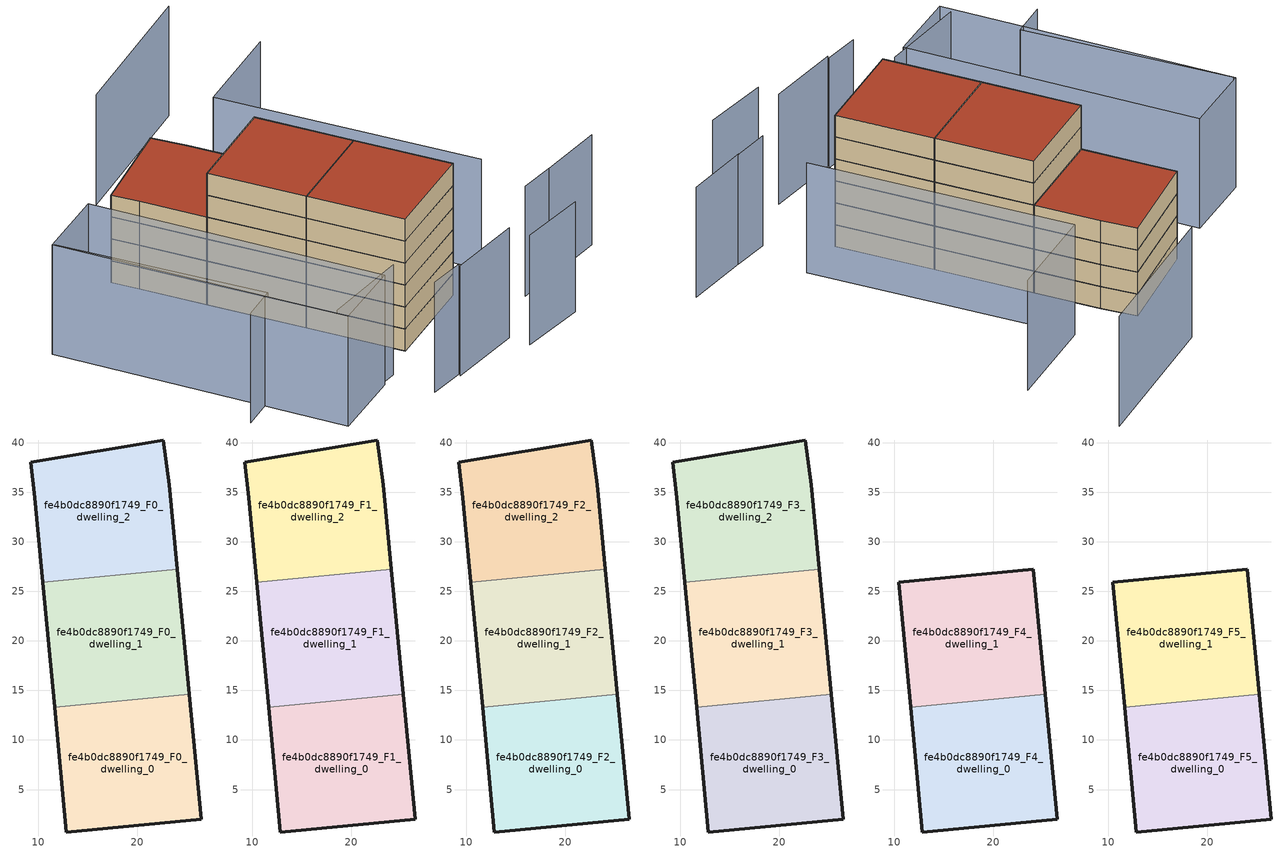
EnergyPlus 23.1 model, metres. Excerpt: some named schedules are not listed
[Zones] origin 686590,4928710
fe4b0dc8890f1749_F0_dwelling_0
 floor ground (EU_floor_Construction): 26.46,2.01 25.26,14.62 11.66,13.3 12.86,0.71 z0
 wall outside (EU_wall_Construction): 25.26,14.62 26.46,2.01 12.86,0.71 11.66,13.3 z0:3
 wall to fe4b0dc8890f1749_F0_dwelling_1 (EU_wall_Construction): 11.66,13.3 25.26,14.62 z0:3
fe4b0dc8890f1749_F0_dwelling_1
 floor ground (EU_floor_Construction): 25.26,14.62 24.06,27.21 10.46,25.89 11.66,13.3 z0
 wall outside (EU_wall_Construction): 11.66,13.3 10.46,25.89 / 24.06,27.21 25.26,14.62 z0:3
 wall to fe4b0dc8890f1749_F0_dwelling_2 (EU_wall_Construction): 10.46,25.89 24.06,27.21 z0:3
fe4b0dc8890f1749_F0_dwelling_2
 floor ground (EU_floor_Construction): 24.06,27.21 23.24,35.73 22.61,40.26 9.25,38.04 9.64,34.43 10.46,25.89 z0
 wall outside (EU_wall_Construction): 10.46,25.89 9.64,34.43 9.25,38.04 22.61,40.26 23.24,35.73 24.06,27.21 z0:3
fe4b0dc8890f1749_F1_dwelling_0
 floor to fe4b0dc8890f1749_F0_dwelling_0 (EU_floor_Construction): 26.46,2.01 25.26,14.62 11.66,13.3 12.86,0.71 z3
 wall outside (EU_wall_Construction): 25.26,14.62 26.46,2.01 12.86,0.71 11.66,13.3 z3:6
 wall to fe4b0dc8890f1749_F1_dwelling_1 (EU_wall_Construction): 11.66,13.3 25.26,14.62 z3:6
fe4b0dc8890f1749_F1_dwelling_1
 floor to fe4b0dc8890f1749_F0_dwelling_1 (EU_floor_Construction): 25.26,14.62 24.06,27.21 10.46,25.89 11.66,13.3 z3
 wall outside (EU_wall_Construction): 11.66,13.3 10.46,25.89 / 24.06,27.21 25.26,14.62 z3:6
 wall to fe4b0dc8890f1749_F1_dwelling_2 (EU_wall_Construction): 10.46,25.89 24.06,27.21 z3:6
fe4b0dc8890f1749_F1_dwelling_2
 floor to fe4b0dc8890f1749_F0_dwelling_2 (EU_floor_Construction): 24.06,27.21 23.24,35.73 22.61,40.26 9.25,38.04 9.64,34.43 10.46,25.89 z3
 wall outside (EU_wall_Construction): 10.46,25.89 9.64,34.43 9.25,38.04 22.61,40.26 23.24,35.73 24.06,27.21 z3:6
fe4b0dc8890f1749_F2_dwelling_0
 floor to fe4b0dc8890f1749_F1_dwelling_0 (EU_floor_Construction): 26.46,2.01 25.26,14.62 11.66,13.3 12.86,0.71 z6
 wall outside (EU_wall_Construction): 25.26,14.62 26.46,2.01 12.86,0.71 11.66,13.3 z6:9
 wall to fe4b0dc8890f1749_F2_dwelling_1 (EU_wall_Construction): 11.66,13.3 25.26,14.62 z6:9
fe4b0dc8890f1749_F2_dwelling_1
 floor to fe4b0dc8890f1749_F1_dwelling_1 (EU_floor_Construction): 25.26,14.62 24.06,27.21 10.46,25.89 11.66,13.3 z6
 wall outside (EU_wall_Construction): 11.66,13.3 10.46,25.89 / 24.06,27.21 25.26,14.62 z6:9
 wall to fe4b0dc8890f1749_F2_dwelling_2 (EU_wall_Construction): 10.46,25.89 24.06,27.21 z6:9
fe4b0dc8890f1749_F2_dwelling_2
 floor to fe4b0dc8890f1749_F1_dwelling_2 (EU_floor_Construction): 24.06,27.21 23.24,35.73 22.61,40.26 9.25,38.04 9.64,34.43 10.46,25.89 z6
 wall outside (EU_wall_Construction): 10.46,25.89 9.64,34.43 9.25,38.04 22.61,40.26 23.24,35.73 24.06,27.21 z6:9
fe4b0dc8890f1749_F3_dwelling_0
 floor to fe4b0dc8890f1749_F2_dwelling_0 (EU_floor_Construction): 26.46,2.01 25.26,14.62 11.66,13.3 12.86,0.71 z9
 wall outside (EU_wall_Construction): 25.26,14.62 26.46,2.01 12.86,0.71 11.66,13.3 z9:12
 wall to fe4b0dc8890f1749_F3_dwelling_1 (EU_wall_Construction): 11.66,13.3 25.26,14.62 z9:12
fe4b0dc8890f1749_F3_dwelling_1
 floor to fe4b0dc8890f1749_F2_dwelling_1 (EU_floor_Construction): 25.26,14.62 24.06,27.21 10.46,25.89 11.66,13.3 z9
 wall outside (EU_wall_Construction): 11.66,13.3 10.46,25.89 / 24.06,27.21 25.26,14.62 z9:12
 wall to fe4b0dc8890f1749_F3_dwelling_2 (EU_wall_Construction): 10.46,25.89 24.06,27.21 z9:12
fe4b0dc8890f1749_F3_dwelling_2
 floor to fe4b0dc8890f1749_F2_dwelling_2 (EU_floor_Construction): 24.06,27.21 23.24,35.73 22.61,40.26 9.25,38.04 9.64,34.43 10.46,25.89 z9
 wall outside (EU_wall_Construction): 10.46,25.89 9.64,34.43 9.25,38.04 22.61,40.26 23.24,35.73 24.06,27.21 z9:12
 roof outside (EU_roof_Construction): 22.61,40.26 23.24,35.73 24.06,27.21 10.46,25.89 9.64,34.43 9.25,38.04 z12
fe4b0dc8890f1749_F4_dwelling_0
 floor to fe4b0dc8890f1749_F3_dwelling_0 (EU_floor_Construction): 26.46,2.01 25.26,14.62 11.66,13.3 12.86,0.71 z12
 wall outside (EU_wall_Construction): 25.26,14.62 26.46,2.01 12.86,0.71 11.66,13.3 z12:15
 wall to fe4b0dc8890f1749_F4_dwelling_1 (EU_wall_Construction): 11.66,13.3 25.26,14.62 z12:15
fe4b0dc8890f1749_F4_dwelling_1
 floor to fe4b0dc8890f1749_F3_dwelling_1 (EU_floor_Construction): 25.26,14.62 24.06,27.21 10.46,25.89 11.66,13.3 z12
 wall outside (EU_wall_Construction): 11.66,13.3 10.46,25.89 24.06,27.21 25.26,14.62 z12:15
fe4b0dc8890f1749_F5_dwelling_0
 floor to fe4b0dc8890f1749_F4_dwelling_0 (EU_floor_Construction): 26.46,2.01 25.26,14.62 11.66,13.3 12.86,0.71 z15
 wall outside (EU_wall_Construction): 25.26,14.62 26.46,2.01 12.86,0.71 11.66,13.3 z15:18
 wall to fe4b0dc8890f1749_F5_dwelling_1 (EU_wall_Construction): 11.66,13.3 25.26,14.62 z15:18
 roof outside (EU_roof_Construction): 25.26,14.62 26.46,2.01 12.86,0.71 11.66,13.3 z18
fe4b0dc8890f1749_F5_dwelling_1
 floor to fe4b0dc8890f1749_F4_dwelling_1 (EU_floor_Construction): 25.26,14.62 24.06,27.21 10.46,25.89 11.66,13.3 z15
 wall outside (EU_wall_Construction): 11.66,13.3 10.46,25.89 24.06,27.21 25.26,14.62 z15:18
 roof outside (EU_roof_Construction): 24.06,27.21 25.26,14.62 11.66,13.3 10.46,25.89 z18
shading: 21.17,-11.17 30.2,-12.16 / 35.2,-5.87 44.13,-6.53 / 11.31,-7.5 21.41,-8.34 / 30.35,-5.43 35.39,-5.85 / 6.63,-6.7 11.5,-7.15 / -4.35,0.14 7.64,-0.63 / 33.05,1.97 29.78,35.9 / 29.78,35.9 43.15,37.19 / -7.84,35.88 -4.9,9.12 / -4.9,9.12 -9.82,8.58 / 44.89,50.35 23.55,48 / 2.09,36.98 5.14,-0.84 / 5.14,-0.84 -4.86,-1.64 / -4.86,-1.64 -7.9,36.18 / -7.9,36.18 2.09,36.98 z0:15
[Building]
EU S2 Campaign: North Axis=0; Terrain=City; Solar Distribution=FullExterior
[Site:Location]
Bologna: Latitude=44.5; Longitude=11.25; Time Zone=1; Elevation=37
[SizingPeriod:WeatherFileDays]
AnnualSizingPeriod: Begin Month=1; Begin Day of Month=1; End Month=12; End Day of Month=31; Day of Week for Start Day=Monday; Use Weather File Daylight Saving Period=No; Use Weather File Rain and Snow Indicators=No
[MATERIAL]
EU_InternalMass_Material: Roughness=MediumRough; Thickness=0.1; Conductivity=1; Density=1800; Specific Heat=900; Thermal Absorptance=0.9; Solar Absorptance=0.7; Visible Absorptance=0.7
[MATERIAL:NOMASS] Roughness=MediumRough; Thermal Absorptance=0.9; Solar Absorptance=0.7; Visible Absorptance=0.7
Name | Thermal Resistance
EU_wall_NoMass | 0.905828
EU_roof_NoMass | 0.37593
EU_floor_NoMass | 0.67114
[CONSTRUCTION]
EU_wall_Construction: EU_wall_NoMass
EU_roof_Construction: EU_roof_NoMass
EU_floor_Construction: EU_floor_NoMass
EU_InternalMass_Construction: EU_InternalMass_Material
[ZONE] Type=1; Multiplier=1; Ceiling Height=autocalculate; Floor Area=autocalculate; Part of Total Floor Area=Yes
Name | Volume
fe4b0dc8890f1749_F0_dwelling_0; fe4b0dc8890f1749_F1_dwelling_2; fe4b0dc8890f1749_F2_dwelling_2; fe4b0dc8890f1749_F3_dwelling_2 | 518.513
fe4b0dc8890f1749_F1_dwelling_0; fe4b0dc8890f1749_F2_dwelling_0; fe4b0dc8890f1749_F3_dwelling_0; fe4b0dc8890f1749_F4_dwelling_0; fe4b0dc8890f1749_F5_dwelling_0; fe4b0dc8890f1749_F0_dwelling_2 | 518.512
fe4b0dc8890f1749_F0_dwelling_1; fe4b0dc8890f1749_F1_dwelling_1; fe4b0dc8890f1749_F2_dwelling_1; fe4b0dc8890f1749_F3_dwelling_1; fe4b0dc8890f1749_F4_dwelling_1; fe4b0dc8890f1749_F5_dwelling_1 | 518.522
[INTERNALMASS] Construction=EU_InternalMass_Construction
Name | Zone or ZoneList | Surface Area
fe4b0dc8890f1749_F0_dwelling_0_EU_InternalMass | fe4b0dc8890f1749_F0_dwelling_0 | 172.838
fe4b0dc8890f1749_F0_dwelling_1_EU_InternalMass | fe4b0dc8890f1749_F0_dwelling_1 | 172.841
fe4b0dc8890f1749_F0_dwelling_2_EU_InternalMass | fe4b0dc8890f1749_F0_dwelling_2 | 172.838
fe4b0dc8890f1749_F1_dwelling_0_EU_InternalMass | fe4b0dc8890f1749_F1_dwelling_0 | 172.838
fe4b0dc8890f1749_F1_dwelling_1_EU_InternalMass | fe4b0dc8890f1749_F1_dwelling_1 | 172.841
fe4b0dc8890f1749_F1_dwelling_2_EU_InternalMass | fe4b0dc8890f1749_F1_dwelling_2 | 172.838
fe4b0dc8890f1749_F2_dwelling_0_EU_InternalMass | fe4b0dc8890f1749_F2_dwelling_0 | 172.838
fe4b0dc8890f1749_F2_dwelling_1_EU_InternalMass | fe4b0dc8890f1749_F2_dwelling_1 | 172.841
fe4b0dc8890f1749_F2_dwelling_2_EU_InternalMass | fe4b0dc8890f1749_F2_dwelling_2 | 172.838
fe4b0dc8890f1749_F3_dwelling_0_EU_InternalMass | fe4b0dc8890f1749_F3_dwelling_0 | 172.838
fe4b0dc8890f1749_F3_dwelling_1_EU_InternalMass | fe4b0dc8890f1749_F3_dwelling_1 | 172.841
fe4b0dc8890f1749_F3_dwelling_2_EU_InternalMass | fe4b0dc8890f1749_F3_dwelling_2 | 172.838
fe4b0dc8890f1749_F4_dwelling_0_EU_InternalMass | fe4b0dc8890f1749_F4_dwelling_0 | 259.251
fe4b0dc8890f1749_F4_dwelling_1_EU_InternalMass | fe4b0dc8890f1749_F4_dwelling_1 | 259.253
fe4b0dc8890f1749_F5_dwelling_0_EU_InternalMass | fe4b0dc8890f1749_F5_dwelling_0 | 259.251
fe4b0dc8890f1749_F5_dwelling_1_EU_InternalMass | fe4b0dc8890f1749_F5_dwelling_1 | 259.253
[OTHEREQUIPMENT] Fuel Type=Electricity; Design Level Calculation Method=Watts/Area; Power per Zone Floor Area=1; Fraction Latent=0; Fraction Radiant=0; Fraction Lost=0; Carbon Dioxide Generation Rate=0; EndUse Subcategory=EU_Step8_InternalGains
Name | Zone or ZoneList or Space or SpaceList | Schedule
EU_Step8_InternalGain_fe4b0dc8890f1749_F0_dwelling_0_f000 | fe4b0dc8890f1749_F0_dwelling_0 | EU_Step8_GainSchedule_fe4b0dc8890f1749_F0_dwelling_0_f000
EU_Step8_InternalGain_fe4b0dc8890f1749_F0_dwelling_1_f000 | fe4b0dc8890f1749_F0_dwelling_1 | EU_Step8_GainSchedule_fe4b0dc8890f1749_F0_dwelling_1_f000
EU_Step8_InternalGain_fe4b0dc8890f1749_F0_dwelling_2_f000 | fe4b0dc8890f1749_F0_dwelling_2 | EU_Step8_GainSchedule_fe4b0dc8890f1749_F0_dwelling_2_f000
EU_Step8_InternalGain_fe4b0dc8890f1749_F1_dwelling_0_f000 | fe4b0dc8890f1749_F1_dwelling_0 | EU_Step8_GainSchedule_fe4b0dc8890f1749_F1_dwelling_0_f000
EU_Step8_InternalGain_fe4b0dc8890f1749_F1_dwelling_1_f000 | fe4b0dc8890f1749_F1_dwelling_1 | EU_Step8_GainSchedule_fe4b0dc8890f1749_F1_dwelling_1_f000
EU_Step8_InternalGain_fe4b0dc8890f1749_F1_dwelling_2_f000 | fe4b0dc8890f1749_F1_dwelling_2 | EU_Step8_GainSchedule_fe4b0dc8890f1749_F1_dwelling_2_f000
EU_Step8_InternalGain_fe4b0dc8890f1749_F2_dwelling_0_f000 | fe4b0dc8890f1749_F2_dwelling_0 | EU_Step8_GainSchedule_fe4b0dc8890f1749_F2_dwelling_0_f000
EU_Step8_InternalGain_fe4b0dc8890f1749_F2_dwelling_1_f000 | fe4b0dc8890f1749_F2_dwelling_1 | EU_Step8_GainSchedule_fe4b0dc8890f1749_F2_dwelling_1_f000
EU_Step8_InternalGain_fe4b0dc8890f1749_F2_dwelling_2_f000 | fe4b0dc8890f1749_F2_dwelling_2 | EU_Step8_GainSchedule_fe4b0dc8890f1749_F2_dwelling_2_f000
EU_Step8_InternalGain_fe4b0dc8890f1749_F3_dwelling_0_f000 | fe4b0dc8890f1749_F3_dwelling_0 | EU_Step8_GainSchedule_fe4b0dc8890f1749_F3_dwelling_0_f000
EU_Step8_InternalGain_fe4b0dc8890f1749_F3_dwelling_1_f000 | fe4b0dc8890f1749_F3_dwelling_1 | EU_Step8_GainSchedule_fe4b0dc8890f1749_F3_dwelling_1_f000
EU_Step8_InternalGain_fe4b0dc8890f1749_F3_dwelling_2_f000 | fe4b0dc8890f1749_F3_dwelling_2 | EU_Step8_GainSchedule_fe4b0dc8890f1749_F3_dwelling_2_f000
EU_Step8_InternalGain_fe4b0dc8890f1749_F4_dwelling_0_f000 | fe4b0dc8890f1749_F4_dwelling_0 | EU_Step8_GainSchedule_fe4b0dc8890f1749_F4_dwelling_0_f000
EU_Step8_InternalGain_fe4b0dc8890f1749_F4_dwelling_1_f000 | fe4b0dc8890f1749_F4_dwelling_1 | EU_Step8_GainSchedule_fe4b0dc8890f1749_F4_dwelling_1_f000
EU_Step8_InternalGain_fe4b0dc8890f1749_F5_dwelling_0_f000 | fe4b0dc8890f1749_F5_dwelling_0 | EU_Step8_GainSchedule_fe4b0dc8890f1749_F5_dwelling_0_f000
EU_Step8_InternalGain_fe4b0dc8890f1749_F5_dwelling_1_f000 | fe4b0dc8890f1749_F5_dwelling_1 | EU_Step8_GainSchedule_fe4b0dc8890f1749_F5_dwelling_1_f000
[ZONEVENTILATION:DESIGNFLOWRATE] Schedule=EU_AlwaysOn; Design Flow Rate Calculation Method=AirChanges/Hour; Air Changes per Hour=0.73129; Ventilation Type=Natural; Fan Pressure Rise=0; Fan Total Efficiency=1; Constant Term Coefficient=1; Temperature Term Coefficient=0; Velocity Term Coefficient=0; Velocity Squared Term Coefficient=0; Minimum Indoor Temperature=-100; Maximum Indoor Temperature=100; Delta Temperature=-100; Minimum Outdoor Temperature=-100; Maximum Outdoor Temperature=100; Maximum Wind Speed=40
Name | Zone or ZoneList or Space or SpaceList
EU_ConstantAir_fe4b0dc8890f1749_F0_dwelling_0 | fe4b0dc8890f1749_F0_dwelling_0
EU_ConstantAir_fe4b0dc8890f1749_F0_dwelling_1 | fe4b0dc8890f1749_F0_dwelling_1
EU_ConstantAir_fe4b0dc8890f1749_F0_dwelling_2 | fe4b0dc8890f1749_F0_dwelling_2
EU_ConstantAir_fe4b0dc8890f1749_F1_dwelling_0 | fe4b0dc8890f1749_F1_dwelling_0
EU_ConstantAir_fe4b0dc8890f1749_F1_dwelling_1 | fe4b0dc8890f1749_F1_dwelling_1
EU_ConstantAir_fe4b0dc8890f1749_F1_dwelling_2 | fe4b0dc8890f1749_F1_dwelling_2
EU_ConstantAir_fe4b0dc8890f1749_F2_dwelling_0 | fe4b0dc8890f1749_F2_dwelling_0
EU_ConstantAir_fe4b0dc8890f1749_F2_dwelling_1 | fe4b0dc8890f1749_F2_dwelling_1
EU_ConstantAir_fe4b0dc8890f1749_F2_dwelling_2 | fe4b0dc8890f1749_F2_dwelling_2
EU_ConstantAir_fe4b0dc8890f1749_F3_dwelling_0 | fe4b0dc8890f1749_F3_dwelling_0
EU_ConstantAir_fe4b0dc8890f1749_F3_dwelling_1 | fe4b0dc8890f1749_F3_dwelling_1
EU_ConstantAir_fe4b0dc8890f1749_F3_dwelling_2 | fe4b0dc8890f1749_F3_dwelling_2
EU_ConstantAir_fe4b0dc8890f1749_F4_dwelling_0 | fe4b0dc8890f1749_F4_dwelling_0
EU_ConstantAir_fe4b0dc8890f1749_F4_dwelling_1 | fe4b0dc8890f1749_F4_dwelling_1
EU_ConstantAir_fe4b0dc8890f1749_F5_dwelling_0 | fe4b0dc8890f1749_F5_dwelling_0
EU_ConstantAir_fe4b0dc8890f1749_F5_dwelling_1 | fe4b0dc8890f1749_F5_dwelling_1
[HVACTEMPLATE:THERMOSTAT] Constant Heating Setpoint=20; Constant Cooling Setpoint=50
EU_HeatOnly_fe4b0dc8890f1749_F0_dwelling_0; EU_HeatOnly_fe4b0dc8890f1749_F0_dwelling_1; EU_HeatOnly_fe4b0dc8890f1749_F0_dwelling_2; EU_HeatOnly_fe4b0dc8890f1749_F1_dwelling_0; EU_HeatOnly_fe4b0dc8890f1749_F1_dwelling_1; EU_HeatOnly_fe4b0dc8890f1749_F1_dwelling_2; EU_HeatOnly_fe4b0dc8890f1749_F2_dwelling_0; EU_HeatOnly_fe4b0dc8890f1749_F2_dwelling_1; EU_HeatOnly_fe4b0dc8890f1749_F2_dwelling_2; EU_HeatOnly_fe4b0dc8890f1749_F3_dwelling_0; EU_HeatOnly_fe4b0dc8890f1749_F3_dwelling_1; EU_HeatOnly_fe4b0dc8890f1749_F3_dwelling_2; EU_HeatOnly_fe4b0dc8890f1749_F4_dwelling_0; EU_HeatOnly_fe4b0dc8890f1749_F4_dwelling_1; EU_HeatOnly_fe4b0dc8890f1749_F5_dwelling_0; EU_HeatOnly_fe4b0dc8890f1749_F5_dwelling_1
[HVACTEMPLATE:ZONE:IDEALLOADSAIRSYSTEM] System Availability Schedule=EU_AlwaysOn; Maximum Heating Supply Air Temperature=50; Minimum Cooling Supply Air Temperature=13; Maximum Heating Supply Air Humidity Ratio=0.0156; Minimum Cooling Supply Air Humidity Ratio=0.0077; Heating Limit=NoLimit; Cooling Limit=NoLimit; Heating Availability Schedule=EU_AlwaysOn; Cooling Availability Schedule=EU_CoolingOff; Dehumidification Control Type=ConstantSensibleHeatRatio; Cooling Sensible Heat Ratio=0.7; Dehumidification Setpoint=60; Humidification Control Type=None; Humidification Setpoint=30; Outdoor Air Method=None; Outdoor Air Flow Rate per Person=0.00944; Outdoor Air Flow Rate per Zone Floor Area=0; Outdoor Air Flow Rate per Zone=0; Demand Controlled Ventilation Type=None; Outdoor Air Economizer Type=NoEconomizer; Heat Recovery Type=None; Sensible Heat Recovery Effectiveness=0.7; Latent Heat Recovery Effectiveness=0.65
Name | Template Thermostat
fe4b0dc8890f1749_F0_dwelling_0 | EU_HeatOnly_fe4b0dc8890f1749_F0_dwelling_0
fe4b0dc8890f1749_F0_dwelling_1 | EU_HeatOnly_fe4b0dc8890f1749_F0_dwelling_1
fe4b0dc8890f1749_F0_dwelling_2 | EU_HeatOnly_fe4b0dc8890f1749_F0_dwelling_2
fe4b0dc8890f1749_F1_dwelling_0 | EU_HeatOnly_fe4b0dc8890f1749_F1_dwelling_0
fe4b0dc8890f1749_F1_dwelling_1 | EU_HeatOnly_fe4b0dc8890f1749_F1_dwelling_1
fe4b0dc8890f1749_F1_dwelling_2 | EU_HeatOnly_fe4b0dc8890f1749_F1_dwelling_2
fe4b0dc8890f1749_F2_dwelling_0 | EU_HeatOnly_fe4b0dc8890f1749_F2_dwelling_0
fe4b0dc8890f1749_F2_dwelling_1 | EU_HeatOnly_fe4b0dc8890f1749_F2_dwelling_1
fe4b0dc8890f1749_F2_dwelling_2 | EU_HeatOnly_fe4b0dc8890f1749_F2_dwelling_2
fe4b0dc8890f1749_F3_dwelling_0 | EU_HeatOnly_fe4b0dc8890f1749_F3_dwelling_0
fe4b0dc8890f1749_F3_dwelling_1 | EU_HeatOnly_fe4b0dc8890f1749_F3_dwelling_1
fe4b0dc8890f1749_F3_dwelling_2 | EU_HeatOnly_fe4b0dc8890f1749_F3_dwelling_2
fe4b0dc8890f1749_F4_dwelling_0 | EU_HeatOnly_fe4b0dc8890f1749_F4_dwelling_0
fe4b0dc8890f1749_F4_dwelling_1 | EU_HeatOnly_fe4b0dc8890f1749_F4_dwelling_1
fe4b0dc8890f1749_F5_dwelling_0 | EU_HeatOnly_fe4b0dc8890f1749_F5_dwelling_0
fe4b0dc8890f1749_F5_dwelling_1 | EU_HeatOnly_fe4b0dc8890f1749_F5_dwelling_1
[SIZING:ZONE] Zone Cooling Design Supply Air Temperature Input Method=SupplyAirTemperature; Zone Cooling Design Supply Air Temperature=13; Zone Heating Design Supply Air Temperature Input Method=SupplyAirTemperature; Zone Heating Design Supply Air Temperature=50; Zone Cooling Design Supply Air Humidity Ratio=0.008; Zone Heating Design Supply Air Humidity Ratio=0.008; Cooling Design Air Flow Method=DesignDay; Cooling Design Air Flow Rate=0; Cooling Minimum Air Flow per Zone Floor Area=0.000762; Cooling Minimum Air Flow=0; Cooling Minimum Air Flow Fraction=0.2; Heating Design Air Flow Method=DesignDay; Heating Design Air Flow Rate=0; Heating Maximum Air Flow per Zone Floor Area=0.002032; Heating Maximum Air Flow=0.141576; Heating Maximum Air Flow Fraction=0.3; Account for Dedicated Outdoor Air System=No; Dedicated Outdoor Air System Control Strategy=NeutralSupplyAir; Dedicated Outdoor Air Low Setpoint Temperature for Design=autosize; Dedicated Outdoor Air High Setpoint Temperature for Design=autosize; Zone Load Sizing Method=Sensible Load Only No Latent Load; Zone Latent Cooling Design Supply Air Humidity Ratio Input Method=HumidityRatioDifference; Zone Cooling Design Supply Air Humidity Ratio Difference=0.005; Zone Latent Heating Design Supply Air Humidity Ratio Input Method=HumidityRatioDifference; Zone Humidification Design Supply Air Humidity Ratio Difference=0.005
fe4b0dc8890f1749_F0_dwelling_0; fe4b0dc8890f1749_F0_dwelling_1; fe4b0dc8890f1749_F0_dwelling_2; fe4b0dc8890f1749_F1_dwelling_0; fe4b0dc8890f1749_F1_dwelling_1; fe4b0dc8890f1749_F1_dwelling_2; fe4b0dc8890f1749_F2_dwelling_0; fe4b0dc8890f1749_F2_dwelling_1; fe4b0dc8890f1749_F2_dwelling_2; fe4b0dc8890f1749_F3_dwelling_0; fe4b0dc8890f1749_F3_dwelling_1; fe4b0dc8890f1749_F3_dwelling_2; fe4b0dc8890f1749_F4_dwelling_0; fe4b0dc8890f1749_F4_dwelling_1; fe4b0dc8890f1749_F5_dwelling_0; fe4b0dc8890f1749_F5_dwelling_1
[SCHEDULE:FILE] Column Number=1; Rows to Skip at Top=0; Number of Hours of Data=8760; Column Separator=Comma; Interpolate to Timestep=No; Minutes per Item=60; Adjust Schedule for Daylight Savings=Yes
Name | File
EU_Step8_GainSchedule_fe4b0dc8890f1749_F0_dwelling_0_f000 | ../../schedules/fe4b0dc8890f1749/fe4b0dc8890f1749_F0_dwelling_0_f000_gain.csv
EU_Step8_GainSchedule_fe4b0dc8890f1749_F0_dwelling_1_f000 | ../../schedules/fe4b0dc8890f1749/fe4b0dc8890f1749_F0_dwelling_1_f000_gain.csv
EU_Step8_GainSchedule_fe4b0dc8890f1749_F0_dwelling_2_f000 | ../../schedules/fe4b0dc8890f1749/fe4b0dc8890f1749_F0_dwelling_2_f000_gain.csv
